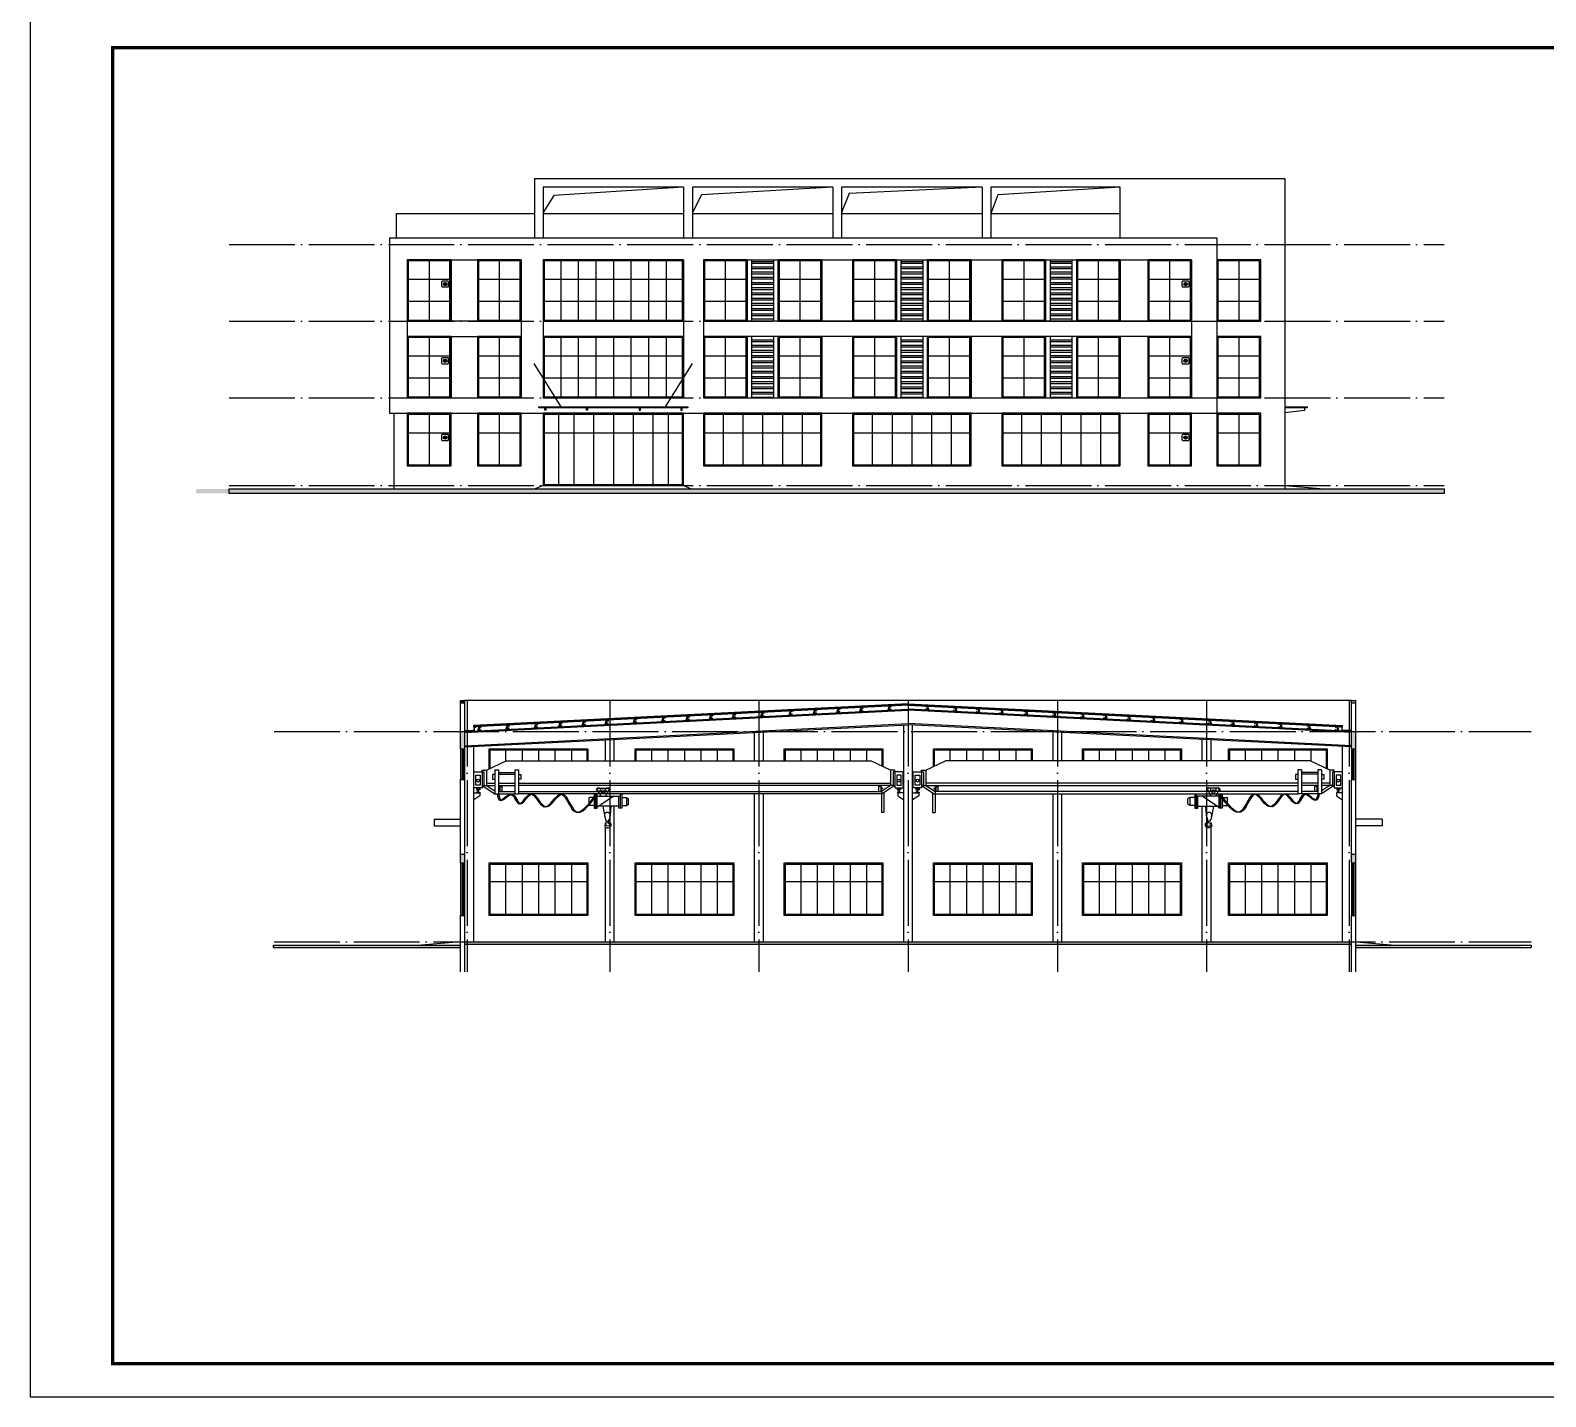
# Model space of a CAD drawing. Extents: x 5412679 to 5683609, y 301830 to 763830.
# Drawn here: x 5412679 to 5481741, y 301830 to 364118 of the extents above; entities that cross this region are included whole.
import ezdxf

# ---------------------------------------------------------------- set-up
doc = ezdxf.new("R2010")
doc.units = 0
doc.header["$LTSCALE"] = 1000
doc.header["$MEASUREMENT"] = 0
doc.linetypes.add('DOTE', pattern=[2.42, 2, -0.2, 0.02, -0.2])
for name, color, linetype in [('$dl$', 255, 'Continuous'), ('0K', 153, 'Continuous'), ('DOTE', 252, 'DOTE'), ('GROUND', 2, 'Continuous'), ('PUB_TITLE', 4, 'Continuous'), ('STEEL', 7, 'Continuous'), ('WALL', 30, 'Continuous'), ('玻璃', 155, 'Continuous')]:
    doc.layers.add(name, color=color, linetype=linetype)
pattern_1 = [(0, (-248258, -377703), (6e-14, 238.125), []), (0, (-248178.62, -377782.38), (6e-14, 238.125), [])]

# ---------------------------------------------------------------- blocks, each defined once
blk = doc.blocks.new('A$C1A614992')
for p, q in [((74, 206), (1, -29)), ((61, 171), (70, -25)), ((74, 206), (84, -24)), ((81, 206), (182, 211)), ((81, 206), (92, -23)), ((96, 193), (168, 196)), ((96, 193), (105, -9)), ((168, 196), (170, 152)), ((170, 152), (184, 153)), ((176, 38), (189, 39)), ((178, -6), (176, 38)), ((182, 211), (184, 153)), ((192, -19), (189, 39)), ((92, -23), (192, -19)), ((105, -9), (178, -6))]:
    blk.add_line(p, q)

msp = doc.modelspace()

# ---------------------------------------------------------------- hatches: boundary and pattern name
at = {"layer": '$dl$', "linetype": 'ByBlock'}
h = msp.add_hatch(color=1, dxfattribs=at)
edge = h.paths.add_edge_path()
edge.add_arc((5431580, 352551), 75, 0, 360)
h = msp.add_hatch(color=1, dxfattribs=at)
edge = h.paths.add_edge_path()
edge.add_arc((5465330, 352551), 75, 0, 360)
h = msp.add_hatch(color=1, dxfattribs=at)
edge = h.paths.add_edge_path()
edge.add_arc((5431580, 349051), 75, 0, 360)
h = msp.add_hatch(color=1, dxfattribs=at)
edge = h.paths.add_edge_path()
edge.add_arc((5465330, 349051), 75, 0, 360)
h = msp.add_hatch(color=1, dxfattribs=at)
edge = h.paths.add_edge_path()
edge.add_arc((5431580, 345551), 75, 0, 360)
h = msp.add_hatch(color=1, dxfattribs=at)
edge = h.paths.add_edge_path()
edge.add_arc((5465330, 345551), 75, 0, 360)
at = {"layer": '$dl$', "ltscale": 5}
for points in [[(5432918, 332205, -0.414213), (5432905, 332193), (5432501, 332193, -0.414214), (5432488, 332205), (5432488, 332450, 0.339102), (5432481, 332458), (5432452, 332458), (5432452, 332467), (5432480, 332467, -0.285661), (5432501, 332455), (5432501, 332218, 0.414214), (5432514, 332205), (5432892, 332205, 0.414214), (5432905, 332218), (5432905, 332344, -0.414214), (5432918, 332357), (5433001, 332357), (5433001, 332344), (5432930, 332344, 0.414214), (5432918, 332331)], [(5472459, 332205, 0.414213), (5472472, 332193), (5472876, 332193, 0.414214), (5472888, 332205), (5472888, 332450, -0.339102), (5472896, 332458), (5472925, 332458), (5472925, 332467), (5472897, 332467, 0.285661), (5472876, 332455), (5472876, 332218, -0.414214), (5472863, 332205), (5472485, 332205, -0.414214), (5472472, 332218), (5472472, 332344, 0.414214), (5472459, 332357), (5472376, 332357), (5472376, 332344), (5472447, 332344, -0.414214), (5472459, 332331)]]:
    msp.add_hatch(color=256, dxfattribs=at).paths.add_polyline_path(points)
at = {"linetype": 'ByBlock'}
h = msp.add_hatch(dxfattribs=at)
h.set_pattern_fill('ANSI32', color=256, scale=50, angle=315, style=0)
h.set_pattern_definition(pattern_1)
h.paths.add_polyline_path([(5446552, 350160), (5445552, 350160), (5445552, 347360), (5446552, 347360)])
h.paths.add_polyline_path([(5446552, 353660), (5445552, 353660), (5445552, 350860), (5446552, 350860)])
h = msp.add_hatch(dxfattribs=at)
h.set_pattern_fill('ANSI32', color=256, scale=50, angle=315, style=0)
h.set_pattern_definition(pattern_1)
h.paths.add_polyline_path([(5453352, 350160), (5452352, 350160), (5452352, 347360), (5453352, 347360)])
h.paths.add_polyline_path([(5453352, 353660), (5452352, 353660), (5452352, 350860), (5453352, 350860)])
h = msp.add_hatch(dxfattribs=at)
h.set_pattern_fill('ANSI32', color=256, scale=50, angle=315, style=0)
h.set_pattern_definition(pattern_1)
h.paths.add_polyline_path([(5460152, 350160), (5459152, 350160), (5459152, 347360), (5460152, 347360)])
h.paths.add_polyline_path([(5460152, 353660), (5459152, 353660), (5459152, 350860), (5460152, 350860)])
for points in [[(5477074, 343010), (5477074, 343210), (5420243, 343210), (5420243, 343010)], [(5432488, 333560), (5432288, 333560), (5432288, 333461), (5432488, 333461)], [(5472888, 322560), (5432488, 322560), (5432488, 322461), (5472888, 322461)], [(5432288, 322410), (5423766, 322410), (5423766, 322311), (5432288, 322311)], [(5480618, 322410), (5473088, 322410), (5473088, 322311), (5480618, 322311)]]:
    msp.add_hatch(color=256, dxfattribs=at).paths.add_polyline_path(points)
h = msp.add_hatch(color=256, dxfattribs=at)
h.paths.add_polyline_path([(5473088, 333560), (5472888, 333560), (5472888, 333461), (5473088, 333461)])
h.paths.add_polyline_path([(5473088, 332160), (5472888, 332160), (5472888, 331360), (5473088, 331360)])
h.paths.add_polyline_path([(5473088, 326561), (5472888, 326561), (5472888, 326160), (5473088, 326160)])
h = msp.add_hatch(color=256, dxfattribs=at)
h.paths.add_polyline_path([(5432488, 332160), (5432288, 332160), (5432288, 331360), (5432488, 331360)])
h.paths.add_polyline_path([(5432488, 326561), (5432288, 326561), (5432288, 326160), (5432488, 326160)])

# ---------------------------------------------------------------- linework, layer by layer
at = {"layer": '$dl$', "ltscale": 5}
for p, q in [((5432488, 332160), (5452688, 333170)), ((5432488, 332110), (5452688, 333120)), ((5472888, 332160), (5452688, 333170)), ((5472888, 332110), (5452688, 333120)), ((5432488, 331501), (5452688, 332511)), ((5432488, 331451), (5452688, 332461)), ((5472888, 331501), (5452688, 332511)), ((5472888, 331451), (5452688, 332461))]:
    msp.add_line(p, q, dxfattribs=at)
at = {"layer": '$dl$'}
for p, q in [((5432896, 332370), (5432893, 332430)), ((5472481, 332370), (5472484, 332430))]:
    msp.add_line(p, q, dxfattribs=at)
at = {"layer": '$dl$', "color": 1, "linetype": 'ByBlock'}
for points in [[(5431730, 352651), (5431730, 352451, -0.414214), (5431680, 352401), (5431480, 352401, -0.414214), (5431430, 352451), (5431430, 352651, -0.414214), (5431480, 352701), (5431680, 352701, -0.414214)], [(5465480, 352651), (5465480, 352451, -0.414214), (5465430, 352401), (5465230, 352401, -0.414214), (5465180, 352451), (5465180, 352651, -0.414214), (5465230, 352701), (5465430, 352701, -0.414214)], [(5431730, 349151), (5431730, 348951, -0.414214), (5431680, 348901), (5431480, 348901, -0.414214), (5431430, 348951), (5431430, 349151, -0.414214), (5431480, 349201), (5431680, 349201, -0.414214)], [(5465480, 349151), (5465480, 348951, -0.414214), (5465430, 348901), (5465230, 348901, -0.414214), (5465180, 348951), (5465180, 349151, -0.414214), (5465230, 349201), (5465430, 349201, -0.414214)], [(5431730, 345651), (5431730, 345451, -0.414214), (5431680, 345401), (5431480, 345401, -0.414214), (5431430, 345451), (5431430, 345651, -0.414214), (5431480, 345701), (5431680, 345701, -0.414214)], [(5465480, 345651), (5465480, 345451, -0.414214), (5465430, 345401), (5465230, 345401, -0.414214), (5465180, 345451), (5465180, 345651, -0.414214), (5465230, 345701), (5465430, 345701, -0.414214)]]:
    msp.add_lwpolyline(points, format="xyb", close=True, dxfattribs=at)
at = {"layer": '$dl$', "linetype": 'ByBlock'}
for points in [[(5432888, 329360), (5433168, 329360), (5433168, 329216), (5432888, 329039)], [(5452488, 329360), (5452209, 329360), (5452209, 329216), (5452488, 329039)], [(5452888, 329360), (5453168, 329360), (5453168, 329216), (5452888, 329039)], [(5472488, 329360), (5472209, 329360), (5472209, 329216), (5472488, 329039)]]:
    msp.add_lwpolyline(points, dxfattribs=at)
at = {"layer": '$dl$', "color": 1, "linetype": 'ByBlock'}
for centre in [(5431580, 352551), (5465330, 352551), (5431580, 349051), (5465330, 349051), (5431580, 345551), (5465330, 345551)]:
    msp.add_circle(centre, 75, dxfattribs=at)
at = {"linetype": 'ByBlock'}
for p, q in [((5435652, 357360), (5469852, 357360)), ((5435652, 357360), (5435652, 354660)), ((5469852, 357360), (5469852, 343210)), ((5436052, 356960), (5436052, 354660)), ((5442452, 356960), (5436052, 356960)), ((5442452, 356960), (5442452, 354660)), ((5442852, 356960), (5442852, 354660)), ((5449252, 356960), (5442852, 356960)), ((5449252, 356960), (5449252, 354660)), ((5449652, 356960), (5449652, 354660)), ((5456052, 356960), (5449652, 356960)), ((5456052, 356960), (5456052, 354660)), ((5456452, 356960), (5456452, 354660)), ((5462352, 356960), (5456452, 356960)), ((5462352, 354660), (5462352, 356960)), ((5429352, 355760), (5435652, 355760)), ((5429352, 355760), (5429352, 354660)), ((5436052, 355760), (5442452, 355760)), ((5442852, 355760), (5449252, 355760)), ((5449652, 355760), (5456052, 355760)), ((5456452, 355760), (5462352, 355760)), ((5429052, 354660), (5429052, 346660)), ((5429052, 354660), (5466752, 354660)), ((5466752, 354660), (5466752, 346660)), ((5429852, 353660), (5429852, 347360)), ((5429852, 353660), (5435052, 353660)), ((5431852, 353660), (5431852, 350860)), ((5433052, 353660), (5433052, 350860)), ((5435052, 353660), (5435052, 347360)), ((5436052, 353660), (5436052, 347360)), ((5436052, 353660), (5442452, 353660)), ((5442452, 353660), (5442452, 347360)), ((5443352, 353660), (5443352, 347360)), ((5443352, 353660), (5465602, 353660)), ((5445352, 353660), (5445352, 350860)), ((5445552, 353660), (5445552, 350860)), ((5446552, 353660), (5446552, 350860)), ((5446752, 353660), (5446752, 350860)), ((5448752, 353660), (5448752, 350860)), ((5450152, 353660), (5450152, 350860)), ((5452152, 353660), (5452152, 350860)), ((5452352, 353660), (5452352, 350860)), ((5453352, 353660), (5453352, 350860)), ((5453552, 353660), (5453552, 350860)), ((5455552, 353660), (5455552, 350860)), ((5456952, 353660), (5456952, 350860)), ((5458952, 353660), (5458952, 350860)), ((5459152, 353660), (5459152, 350860)), ((5460152, 353660), (5460152, 350860)), ((5460352, 353660), (5460352, 350860)), ((5462352, 353660), (5462352, 350860)), ((5463602, 353660), (5463602, 350860)), ((5465602, 353660), (5465602, 347360)), ((5435052, 350860), (5429852, 350860)), ((5465602, 350860), (5443352, 350860)), ((5429852, 350160), (5435052, 350160)), ((5431852, 350160), (5431852, 347360)), ((5433052, 350160), (5433052, 347360)), ((5465602, 350160), (5443352, 350160)), ((5445352, 350160), (5445352, 347360)), ((5445552, 350160), (5445552, 347360)), ((5446552, 350160), (5446552, 347360)), ((5446752, 350160), (5446752, 347360)), ((5448752, 350160), (5448752, 347360)), ((5450152, 350160), (5450152, 347360)), ((5452152, 350160), (5452152, 347360)), ((5452352, 350160), (5452352, 347360)), ((5453352, 350160), (5453352, 347360)), ((5453552, 350160), (5453552, 347360)), ((5455552, 350160), (5455552, 347360)), ((5456952, 350160), (5456952, 347360)), ((5458952, 350160), (5458952, 347360)), ((5459152, 350160), (5459152, 347360)), ((5460152, 350160), (5460152, 347360)), ((5460352, 350160), (5460352, 347360)), ((5462352, 350160), (5462352, 347360)), ((5463602, 350160), (5463602, 347360)), ((5436878, 346960), (5435645, 348935)), ((5441627, 346960), (5442860, 348935)), ((5429852, 347360), (5435052, 347360)), ((5442652, 346935), (5435852, 346935)), ((5436052, 347360), (5442452, 347360)), ((5436122, 346856), (5436181, 346856)), ((5438020, 346856), (5438079, 346856)), ((5440485, 346856), (5440426, 346856)), ((5442382, 346856), (5442323, 346856)), ((5443352, 347360), (5465602, 347360)), ((5470864, 346935), (5469852, 346935)), ((5470756, 346786), (5469852, 346674)), ((5470756, 346910), (5470756, 346786)), ((5429052, 346660), (5466752, 346660)), ((5429252, 346660), (5429252, 343210)), ((5436052, 343360), (5435692, 343210)), ((5436052, 343360), (5442452, 343360)), ((5442452, 343360), (5442795, 343210)), ((5469852, 343360), (5471652, 343210)), ((5472888, 333560), (5432488, 333560)), ((5452488, 322560), (5452488, 332451)), ((5452888, 322560), (5452888, 332451)), ((5438888, 330810), (5438888, 331771)), ((5439288, 330810), (5439288, 331791)), ((5445688, 330810), (5445688, 332111)), ((5446088, 330810), (5446088, 332131)), ((5459288, 330810), (5459288, 332131)), ((5459688, 330810), (5459688, 332111)), ((5466088, 330810), (5466088, 331791)), ((5466488, 330810), (5466488, 331771)), ((5432288, 331360), (5432288, 329960)), ((5432358, 331360), (5432358, 329960)), ((5432419, 329960), (5432419, 331360)), ((5432488, 329960), (5432488, 331360)), ((5432888, 322560), (5432888, 331471)), ((5472488, 322560), (5472488, 331471)), ((5472888, 331360), (5472888, 329960)), ((5472958, 331360), (5472958, 329960)), ((5473018, 329960), (5473018, 331360)), ((5473088, 329960), (5473088, 331360)), ((5439288, 322560), (5439288, 328746)), ((5445688, 322560), (5445688, 329308)), ((5446088, 322560), (5446088, 329308)), ((5459288, 322560), (5459288, 329308)), ((5459688, 322560), (5459688, 329308)), ((5466088, 322560), (5466088, 328746)), ((5431088, 328160), (5431088, 327860)), ((5431088, 328160), (5432288, 328160)), ((5474288, 328160), (5473088, 328160)), ((5474288, 328160), (5474288, 327860)), ((5431088, 327860), (5432288, 327860)), ((5438888, 322560), (5438888, 327802)), ((5466488, 322560), (5466488, 327802)), ((5474288, 327860), (5473088, 327860)), ((5432288, 326160), (5432288, 323760)), ((5432358, 326160), (5432358, 323760)), ((5432419, 323760), (5432419, 326160)), ((5432488, 323760), (5432488, 326160)), ((5472888, 326160), (5472888, 323760)), ((5472958, 326160), (5472958, 323760)), ((5473018, 323760), (5473018, 326160)), ((5473088, 323760), (5473088, 326160)), ((5432288, 322560), (5430488, 322410)), ((5473088, 322560), (5474888, 322410))]:
    msp.add_line(p, q, dxfattribs=at)
for p, q in [((5432501, 332193), (5432905, 332193)), ((5432514, 332205), (5432892, 332205)), ((5432905, 332218), (5432905, 332344)), ((5432918, 332357), (5433001, 332357)), ((5432918, 332205), (5432918, 332331)), ((5432930, 332344), (5433001, 332344)), ((5433001, 332357), (5433001, 332344)), ((5472376, 332357), (5472376, 332344)), ((5472459, 332357), (5472376, 332357)), ((5472447, 332344), (5472376, 332344)), ((5472459, 332205), (5472459, 332331)), ((5472472, 332218), (5472472, 332344)), ((5472876, 332193), (5472472, 332193)), ((5472863, 332205), (5472485, 332205))]:
    msp.add_line(p, q)
for points in [[(5442452, 356960), (5436542, 356591), (5436052, 355810)], [(5449252, 356960), (5443272, 356613), (5442852, 355810)], [(5456052, 356960), (5450002, 356675), (5449652, 355810)], [(5462352, 356960), (5456767, 356612), (5456452, 355760)], [(5469852, 346960), (5470864, 346960), (5470864, 346910), (5469852, 346910)]]:
    msp.add_lwpolyline(points, dxfattribs=at)
for points in [[(5435852, 346960), (5442652, 346960), (5442652, 346910), (5435852, 346910)], [(5436122, 346910), (5436181, 346910), (5436181, 346802), (5436122, 346802)], [(5438020, 346910), (5438079, 346910), (5438079, 346802), (5438020, 346802)], [(5440485, 346910), (5440426, 346910), (5440426, 346802), (5440485, 346802)], [(5442382, 346910), (5442323, 346910), (5442323, 346802), (5442382, 346802)], [(5421737, 343210), (5477118, 343210), (5477118, 343010), (5421737, 343010)]]:
    msp.add_lwpolyline(points, close=True, dxfattribs=at)
for centre, start, end in [((5432501, 332205), 180, 270), ((5432514, 332218), 180, 270), ((5432892, 332218), 270, 0), ((5432918, 332344), 90, 180), ((5432905, 332205), 270, 0), ((5432930, 332331), 90, 180), ((5472447, 332331), 0, 90), ((5472459, 332344), 0, 90), ((5472472, 332205), 180, 270), ((5472485, 332218), 180, 270), ((5472863, 332218), 270, 0), ((5472876, 332205), 270, 0)]:
    msp.add_arc(centre, 12.6, start, end)
at = {"layer": '0K'}
for p, q in [((5452688, 333420), (5432893, 332430)), ((5452688, 333375), (5432896, 332385)), ((5452688, 333360), (5432896, 332370)), ((5452688, 333420), (5472484, 332430)), ((5452688, 333375), (5472481, 332385)), ((5452688, 333360), (5472481, 332370))]:
    msp.add_line(p, q, dxfattribs=at)
at = {"layer": 'DOTE', "ltscale": 1.5}
for p, q in [((5421737, 354360), (5477118, 354360)), ((5421737, 350860), (5477118, 350860)), ((5421737, 347360), (5477118, 347360)), ((5421737, 343360), (5477118, 343360)), ((5432588, 333560), (5432588, 321198)), ((5439088, 333560), (5439088, 321198)), ((5445888, 333560), (5445888, 321198)), ((5452688, 333560), (5452688, 321198)), ((5459488, 333560), (5459488, 321198)), ((5466288, 333560), (5466288, 321198)), ((5472788, 333560), (5472788, 321198)), ((5423787, 332160), (5481084, 332160)), ((5423787, 322560), (5481084, 322560))]:
    msp.add_line(p, q, dxfattribs=at)
at = {"layer": 'GROUND'}
for p, q in [((5438770, 328746), (5438848, 328337)), ((5439143, 328746), (5439103, 328337)), ((5466234, 328746), (5466274, 328337)), ((5466607, 328746), (5466529, 328337))]:
    msp.add_line(p, q, dxfattribs=at)
for centre, start, end in [((5438575, 329506), 90, 180), ((5438995, 329506), 0, 90), ((5466382, 329506), 90, 180), ((5466802, 329506), 0, 90)]:
    msp.add_arc(centre, 58.3, start, end, dxfattribs=at)
for points in [[(5433953, 329308, -100), (5434074, 329026, -100), (5434576, 329293, -100), (5434935, 328861, -100), (5435459, 329299, -100), (5436097, 328718, -100), (5436843, 329299, -100), (5437443, 328530, -100), (5438464, 329308, -100)], [(5434019, 329308, -100), (5434141, 329026, -100), (5434642, 329293, -100), (5435001, 328861, -100), (5435525, 329299, -100), (5436163, 328718, -100), (5436909, 329299, -100), (5437509, 328530, -100), (5438530, 329308, -100)], [(5471358, 329308, -100), (5471236, 329026, -100), (5470735, 329293, -100), (5470376, 328861, -100), (5469852, 329299, -100), (5469214, 328718, -100), (5468468, 329299, -100), (5467868, 328530, -100), (5466847, 329308, -100)], [(5471424, 329308, -100), (5471303, 329026, -100), (5470801, 329293, -100), (5470442, 328861, -100), (5469918, 329299, -100), (5469280, 328718, -100), (5468534, 329299, -100), (5467934, 328530, -100), (5466913, 329308, -100)]]:
    msp.add_spline(points, degree=3, dxfattribs=at)
at = {"layer": 'PUB_TITLE', "linetype": 'ByBlock'}
msp.add_lwpolyline([(5412679, 301830), (5524129, 301830), (5524129, 364830), (5412679, 364830)], close=True, dxfattribs=at)
at = {"layer": 'PUB_TITLE', "linetype": 'ByBlock', "const_width": 150}
msp.add_lwpolyline([(5416429, 303330), (5522629, 303330), (5522629, 363330), (5416429, 363330)], close=True, dxfattribs=at)
at = {"layer": 'STEEL'}
for p, q in [((5433470, 330396), (5434365, 330810)), ((5434365, 330810), (5450988, 330810)), ((5451882, 330396), (5450988, 330810)), ((5451882, 330396), (5450988, 330810)), ((5453495, 330396), (5454389, 330810)), ((5453495, 330396), (5454389, 330810)), ((5471012, 330810), (5454389, 330810)), ((5471907, 330396), (5471012, 330810)), ((5432888, 330311), (5433272, 330311)), ((5432888, 329590), (5432888, 330311)), ((5432978, 330163), (5433188, 330163)), ((5432978, 329702), (5432978, 330163)), ((5433188, 330163), (5433188, 329702)), ((5433272, 330396), (5433470, 330396)), ((5433272, 330311), (5433272, 330396)), ((5433272, 330311), (5433355, 330311)), ((5433272, 330311), (5433272, 329590)), ((5433355, 330311), (5433355, 329693)), ((5433470, 330396), (5433470, 329693)), ((5433848, 330200), (5433747, 330200)), ((5433747, 330200), (5433747, 329982)), ((5433848, 330407), (5433848, 329308)), ((5433848, 330407), (5434019, 330407)), ((5434019, 330407), (5434019, 329308)), ((5434019, 330287), (5434759, 330287)), ((5434019, 330211), (5434759, 330211)), ((5434759, 330407), (5434929, 330407)), ((5434759, 330407), (5434759, 329308)), ((5434929, 330407), (5434929, 329308)), ((5434929, 330200), (5435031, 330200)), ((5435031, 330200), (5435031, 329982)), ((5451882, 330396), (5451882, 329693)), ((5452081, 330396), (5451882, 330396)), ((5451882, 330396), (5451882, 329693)), ((5452081, 330396), (5451882, 330396)), ((5451998, 330311), (5451998, 329693)), ((5452081, 330311), (5451998, 330311)), ((5452081, 330311), (5451998, 330311)), ((5451998, 330311), (5451998, 329693)), ((5452081, 330311), (5452081, 330396)), ((5452081, 330311), (5452081, 330396)), ((5452464, 330311), (5452081, 330311)), ((5452081, 330311), (5452081, 329590)), ((5452464, 330311), (5452081, 330311)), ((5452081, 330311), (5452081, 329590)), ((5452375, 330163), (5452165, 330163)), ((5452165, 330163), (5452165, 329702)), ((5452375, 330163), (5452165, 330163)), ((5452165, 330163), (5452165, 329702)), ((5452375, 329702), (5452375, 330163)), ((5452375, 329702), (5452375, 330163)), ((5452464, 329590), (5452464, 330311)), ((5452464, 329590), (5452464, 330311)), ((5452913, 330311), (5453296, 330311)), ((5452913, 329590), (5452913, 330311)), ((5452913, 330311), (5453296, 330311)), ((5452913, 329590), (5452913, 330311)), ((5453002, 330163), (5453212, 330163)), ((5453002, 329702), (5453002, 330163)), ((5453002, 330163), (5453212, 330163)), ((5453002, 329702), (5453002, 330163)), ((5453212, 330163), (5453212, 329702)), ((5453212, 330163), (5453212, 329702)), ((5453296, 330311), (5453296, 330396)), ((5453296, 330396), (5453495, 330396)), ((5453296, 330311), (5453296, 330396)), ((5453296, 330396), (5453495, 330396)), ((5453296, 330311), (5453296, 329590)), ((5453296, 330311), (5453379, 330311)), ((5453296, 330311), (5453379, 330311)), ((5453296, 330311), (5453296, 329590)), ((5453379, 330311), (5453379, 329693)), ((5453379, 330311), (5453379, 329693)), ((5453495, 330396), (5453495, 329693)), ((5453495, 330396), (5453495, 329693)), ((5470448, 330200), (5470346, 330200)), ((5470346, 330200), (5470346, 329982)), ((5470618, 330407), (5470448, 330407)), ((5470448, 330407), (5470448, 329308)), ((5470618, 330407), (5470618, 329308)), ((5471358, 330287), (5470618, 330287)), ((5471358, 330211), (5470618, 330211)), ((5471358, 330407), (5471358, 329308)), ((5471529, 330407), (5471358, 330407)), ((5471529, 330407), (5471529, 329308)), ((5471529, 330200), (5471630, 330200)), ((5471630, 330200), (5471630, 329982)), ((5472105, 330396), (5471907, 330396)), ((5471907, 330396), (5471907, 329693)), ((5472105, 330311), (5472022, 330311)), ((5472022, 330311), (5472022, 329693)), ((5472105, 330311), (5472105, 330396)), ((5472488, 330311), (5472105, 330311)), ((5472105, 330311), (5472105, 329590)), ((5472399, 330163), (5472189, 330163)), ((5472189, 330163), (5472189, 329702)), ((5472399, 329702), (5472399, 330163)), ((5472488, 329590), (5472488, 330311)), ((5433272, 329590), (5432888, 329590)), ((5433188, 329702), (5432978, 329702)), ((5433011, 329590), (5433011, 329500)), ((5433011, 329500), (5433045, 329500)), ((5433045, 329590), (5433045, 329500)), ((5433128, 329519), (5433045, 329519)), ((5433128, 329590), (5433128, 329500)), ((5433162, 329500), (5433128, 329500)), ((5433162, 329590), (5433162, 329500)), ((5433355, 329693), (5433272, 329693)), ((5433272, 329693), (5433848, 329308)), ((5433355, 329693), (5433470, 329693)), ((5433470, 329802), (5433848, 329802)), ((5433470, 329693), (5433848, 329441)), ((5433470, 329693), (5433848, 329693)), ((5433747, 329982), (5433848, 329982)), ((5434019, 329802), (5434759, 329802)), ((5434019, 329693), (5434759, 329693)), ((5434019, 329568), (5434050, 329568)), ((5434019, 329537), (5434050, 329537)), ((5434050, 329643), (5434050, 329414)), ((5434050, 329643), (5434173, 329643)), ((5434072, 329643), (5434072, 329414)), ((5434173, 329643), (5434173, 329414)), ((5435031, 329982), (5434929, 329982)), ((5434929, 329802), (5451882, 329802)), ((5451882, 329693), (5434929, 329693)), ((5438516, 329506), (5438683, 329199)), ((5438575, 329564), (5438995, 329564)), ((5439053, 329506), (5438886, 329199)), ((5451336, 329643), (5451336, 329414)), ((5451459, 329643), (5451336, 329643)), ((5451459, 329643), (5451336, 329643)), ((5451336, 329643), (5451336, 329414)), ((5451437, 329643), (5451437, 329414)), ((5451437, 329643), (5451437, 329414)), ((5451459, 329643), (5451459, 329414)), ((5451459, 329643), (5451459, 329414)), ((5451517, 329568), (5451459, 329568)), ((5451517, 329568), (5451459, 329568)), ((5451517, 329537), (5451459, 329537)), ((5451517, 329537), (5451459, 329537)), ((5451882, 329693), (5451465, 329414)), ((5451882, 329693), (5451465, 329414)), ((5452081, 329693), (5451504, 329308)), ((5452081, 329693), (5451504, 329308)), ((5451517, 329568), (5451517, 329537)), ((5451517, 329568), (5451517, 329537)), ((5451998, 329693), (5451882, 329693)), ((5451998, 329693), (5451882, 329693)), ((5451998, 329693), (5452081, 329693)), ((5451998, 329693), (5452081, 329693)), ((5452081, 329590), (5452464, 329590)), ((5452081, 329590), (5452464, 329590)), ((5452165, 329702), (5452375, 329702)), ((5452165, 329702), (5452375, 329702)), ((5452191, 329590), (5452191, 329500)), ((5452191, 329590), (5452191, 329500)), ((5452191, 329500), (5452225, 329500)), ((5452191, 329500), (5452225, 329500)), ((5452225, 329590), (5452225, 329500)), ((5452225, 329590), (5452225, 329500)), ((5452225, 329519), (5452308, 329519)), ((5452225, 329519), (5452308, 329519)), ((5452308, 329590), (5452308, 329500)), ((5452308, 329590), (5452308, 329500)), ((5452342, 329500), (5452308, 329500)), ((5452342, 329500), (5452308, 329500)), ((5452342, 329590), (5452342, 329500)), ((5452342, 329590), (5452342, 329500)), ((5453296, 329590), (5452913, 329590)), ((5453296, 329590), (5452913, 329590)), ((5453212, 329702), (5453002, 329702)), ((5453212, 329702), (5453002, 329702)), ((5453035, 329590), (5453035, 329500)), ((5453035, 329590), (5453035, 329500)), ((5453035, 329500), (5453069, 329500)), ((5453035, 329500), (5453069, 329500)), ((5453069, 329590), (5453069, 329500)), ((5453069, 329590), (5453069, 329500)), ((5453152, 329519), (5453069, 329519)), ((5453152, 329519), (5453069, 329519)), ((5453152, 329590), (5453152, 329500)), ((5453152, 329590), (5453152, 329500)), ((5453186, 329500), (5453152, 329500)), ((5453186, 329500), (5453152, 329500)), ((5453186, 329590), (5453186, 329500)), ((5453186, 329590), (5453186, 329500)), ((5453379, 329693), (5453296, 329693)), ((5453296, 329693), (5453873, 329308)), ((5453296, 329693), (5453873, 329308)), ((5453379, 329693), (5453296, 329693)), ((5453379, 329693), (5453495, 329693)), ((5453379, 329693), (5453495, 329693)), ((5470448, 329802), (5453495, 329802)), ((5453495, 329693), (5470448, 329693)), ((5453495, 329693), (5453912, 329414)), ((5453495, 329693), (5453912, 329414)), ((5453860, 329568), (5453860, 329537)), ((5453860, 329568), (5453918, 329568)), ((5453860, 329568), (5453918, 329568)), ((5453860, 329568), (5453860, 329537)), ((5453860, 329537), (5453918, 329537)), ((5453860, 329537), (5453918, 329537)), ((5453918, 329643), (5453918, 329414)), ((5453918, 329643), (5454041, 329643)), ((5453918, 329643), (5454041, 329643)), ((5453918, 329643), (5453918, 329414)), ((5453940, 329643), (5453940, 329414)), ((5453940, 329643), (5453940, 329414)), ((5454041, 329643), (5454041, 329414)), ((5454041, 329643), (5454041, 329414)), ((5466324, 329506), (5466491, 329199)), ((5466802, 329564), (5466382, 329564)), ((5466861, 329506), (5466694, 329199)), ((5470346, 329982), (5470448, 329982)), ((5471358, 329802), (5470618, 329802)), ((5471358, 329693), (5470618, 329693)), ((5471204, 329643), (5471204, 329414)), ((5471327, 329643), (5471204, 329643)), ((5471305, 329643), (5471305, 329414)), ((5471327, 329643), (5471327, 329414)), ((5471358, 329568), (5471327, 329568)), ((5471358, 329537), (5471327, 329537)), ((5471630, 329982), (5471529, 329982)), ((5471907, 329802), (5471529, 329802)), ((5471907, 329693), (5471529, 329441)), ((5471907, 329693), (5471529, 329693)), ((5472105, 329693), (5471529, 329308)), ((5472022, 329693), (5471907, 329693)), ((5472022, 329693), (5472105, 329693)), ((5472105, 329590), (5472488, 329590)), ((5472189, 329702), (5472399, 329702)), ((5472215, 329590), (5472215, 329500)), ((5472215, 329500), (5472249, 329500)), ((5472249, 329590), (5472249, 329500)), ((5472249, 329519), (5472332, 329519)), ((5472332, 329590), (5472332, 329500)), ((5472366, 329500), (5472332, 329500)), ((5472366, 329590), (5472366, 329500)), ((5433007, 329376), (5433166, 329376)), ((5433007, 329376), (5433166, 329376)), ((5433848, 329308), (5434929, 329308)), ((5434019, 329414), (5434759, 329414)), ((5434929, 329414), (5451465, 329414)), ((5451504, 329308), (5434929, 329308)), ((5438143, 328786), (5438143, 329139)), ((5438376, 329139), (5438143, 329139)), ((5438376, 328786), (5438143, 328786)), ((5438376, 329308), (5438376, 328653)), ((5438449, 328653), (5438449, 329308)), ((5438449, 329199), (5438449, 328718)), ((5438513, 328653), (5438513, 329308)), ((5439276, 329199), (5438513, 328700)), ((5438513, 329199), (5439558, 329199)), ((5439494, 328746), (5438566, 328746)), ((5438698, 329414), (5438866, 329414)), ((5439494, 328653), (5439494, 329199)), ((5439558, 329308), (5439558, 328653)), ((5439631, 329308), (5439631, 328653)), ((5439631, 329139), (5439854, 329139)), ((5439631, 328786), (5439854, 328786)), ((5439854, 329139), (5439854, 328786)), ((5439854, 329139), (5439947, 329091)), ((5439854, 328786), (5439947, 328834)), ((5439947, 328834), (5439947, 329091)), ((5451465, 329414), (5451465, 328460)), ((5451465, 329414), (5451465, 328460)), ((5451583, 329361), (5451583, 328460)), ((5451583, 329361), (5451583, 328460)), ((5452346, 329376), (5452187, 329376)), ((5452346, 329376), (5452187, 329376)), ((5452346, 329376), (5452187, 329376)), ((5452346, 329376), (5452187, 329376)), ((5453031, 329376), (5453190, 329376)), ((5453031, 329376), (5453190, 329376)), ((5453031, 329376), (5453190, 329376)), ((5453031, 329376), (5453190, 329376)), ((5453794, 329361), (5453794, 328460)), ((5453794, 329361), (5453794, 328460)), ((5453873, 329308), (5470448, 329308)), ((5470448, 329414), (5453912, 329414)), ((5453912, 329414), (5453912, 328460)), ((5453912, 329414), (5453912, 328460)), ((5465523, 329139), (5465430, 329091)), ((5465430, 328834), (5465430, 329091)), ((5465523, 328786), (5465430, 328834)), ((5465523, 329139), (5465523, 328786)), ((5465746, 329139), (5465523, 329139)), ((5465746, 328786), (5465523, 328786)), ((5465746, 329308), (5465746, 328653)), ((5465819, 329308), (5465819, 328653)), ((5466864, 329199), (5465819, 329199)), ((5465883, 328653), (5465883, 329199)), ((5465883, 328746), (5466811, 328746)), ((5466101, 329199), (5466864, 328700)), ((5466679, 329414), (5466511, 329414)), ((5466864, 328653), (5466864, 329308)), ((5466928, 328653), (5466928, 329308)), ((5466928, 329199), (5466928, 328718)), ((5467001, 329308), (5467001, 328653)), ((5467001, 329139), (5467234, 329139)), ((5467001, 328786), (5467234, 328786)), ((5467234, 328786), (5467234, 329139)), ((5471529, 329308), (5470448, 329308)), ((5471358, 329414), (5470618, 329414)), ((5472370, 329376), (5472211, 329376)), ((5472370, 329376), (5472211, 329376)), ((5438376, 328653), (5438513, 328653)), ((5438848, 328337), (5438898, 328132)), ((5439103, 328337), (5439053, 328132)), ((5439631, 328653), (5439494, 328653)), ((5451583, 328460), (5451465, 328460)), ((5451583, 328460), (5451465, 328460)), ((5453794, 328460), (5453912, 328460)), ((5453794, 328460), (5453912, 328460)), ((5465746, 328653), (5465883, 328653)), ((5466274, 328337), (5466324, 328132)), ((5466529, 328337), (5466479, 328132)), ((5467001, 328653), (5466864, 328653))]:
    msp.add_line(p, q, dxfattribs=at)
for centre, radius in [((5433087, 329913), 65.3), ((5438575, 329506), 88.8), ((5438782, 329414), 83.7), ((5438995, 329506), 88.8), ((5452266, 329913), 65.3), ((5452266, 329913), 65.3), ((5453111, 329913), 65.3), ((5453111, 329913), 65.3), ((5466382, 329506), 88.8), ((5466595, 329414), 83.7), ((5466802, 329506), 88.8), ((5472290, 329913), 65.3)]:
    msp.add_circle(centre, radius, dxfattribs=at)
for centre, radius, start, end in [((5438976, 328337), 127, 332.4883, 207.5117), ((5438976, 328132), 77.3, 180, 0), ((5466401, 328337), 127, 332.4883, 207.5117), ((5466401, 328132), 77.3, 180, 0)]:
    msp.add_arc(centre, radius, start, end, dxfattribs=at)
for points in [[(5433087, 329518, -100), (5433052, 329512, -100), (5433047, 329490, -100), (5433077, 329478, -100), (5433080, 329453, -100), (5433068, 329399, -100), (5433022, 329389, -100), (5433007, 329376, -100)], [(5433087, 329518, -100), (5433121, 329512, -100), (5433126, 329490, -100), (5433096, 329478, -100), (5433093, 329453, -100), (5433105, 329399, -100), (5433152, 329389, -100), (5433166, 329376, -100)], [(5452266, 329518, -100), (5452231, 329512, -100), (5452227, 329490, -100), (5452257, 329478, -100), (5452260, 329453, -100), (5452248, 329399, -100), (5452201, 329389, -100), (5452187, 329376, -100)], [(5452266, 329518, -100), (5452231, 329512, -100), (5452227, 329490, -100), (5452257, 329478, -100), (5452260, 329453, -100), (5452248, 329399, -100), (5452201, 329389, -100), (5452187, 329376, -100)], [(5452266, 329518, -100), (5452301, 329512, -100), (5452306, 329490, -100), (5452276, 329478, -100), (5452273, 329453, -100), (5452284, 329399, -100), (5452331, 329389, -100), (5452346, 329376, -100)], [(5452266, 329518, -100), (5452301, 329512, -100), (5452306, 329490, -100), (5452276, 329478, -100), (5452273, 329453, -100), (5452284, 329399, -100), (5452331, 329389, -100), (5452346, 329376, -100)], [(5453111, 329518, -100), (5453076, 329512, -100), (5453071, 329490, -100), (5453101, 329478, -100), (5453104, 329453, -100), (5453093, 329399, -100), (5453046, 329389, -100), (5453031, 329376, -100)], [(5453111, 329518, -100), (5453076, 329512, -100), (5453071, 329490, -100), (5453101, 329478, -100), (5453104, 329453, -100), (5453093, 329399, -100), (5453046, 329389, -100), (5453031, 329376, -100)], [(5453111, 329518, -100), (5453146, 329512, -100), (5453150, 329490, -100), (5453120, 329478, -100), (5453117, 329453, -100), (5453129, 329399, -100), (5453176, 329389, -100), (5453190, 329376, -100)], [(5453111, 329518, -100), (5453146, 329512, -100), (5453150, 329490, -100), (5453120, 329478, -100), (5453117, 329453, -100), (5453129, 329399, -100), (5453176, 329389, -100), (5453190, 329376, -100)], [(5472290, 329518, -100), (5472256, 329512, -100), (5472251, 329490, -100), (5472281, 329478, -100), (5472284, 329453, -100), (5472272, 329399, -100), (5472225, 329389, -100), (5472211, 329376, -100)], [(5472290, 329518, -100), (5472325, 329512, -100), (5472330, 329490, -100), (5472300, 329478, -100), (5472297, 329453, -100), (5472309, 329399, -100), (5472355, 329389, -100), (5472370, 329376, -100)]]:
    msp.add_spline(points, degree=3, dxfattribs=at)
for points in [[(5438976, 328055), (5438980, 328036), (5438993, 327984), (5439113, 327962), (5439041, 327809), (5438871, 327872), (5438952, 327965), (5438865, 328011), (5438905, 327924), (5438809, 327854), (5438983, 327717), (5439158, 327806), (5439152, 328004), (5439029, 328007), (5439019, 328051), (5439017, 328062)], [(5466401, 328055), (5466397, 328036), (5466384, 327984), (5466264, 327962), (5466336, 327809), (5466506, 327872), (5466425, 327965), (5466512, 328011), (5466472, 327924), (5466568, 327854), (5466394, 327717), (5466219, 327806), (5466225, 328004), (5466348, 328007), (5466358, 328051), (5466360, 328062)]]:
    msp.add_open_spline(points, degree=3, knots=[1.419831, 1.419831, 1.419831, 1.419831, 17.092877, 46.832299, 77.56486, 113.797518, 136.666211, 149.397224, 164.045065, 187.17969, 232.991583, 286.059509, 329.213265, 357.46189, 366.680444, 366.680444, 366.680444, 366.680444], dxfattribs=at)
at = {"layer": 'WALL', "linetype": 'ByBlock'}
for p, q in [((5432288, 331360), (5432288, 333560)), ((5432288, 333560), (5432488, 333560)), ((5432288, 333461), (5432488, 333461)), ((5432488, 331360), (5432488, 333560)), ((5472888, 331360), (5472888, 333560)), ((5472888, 333560), (5473088, 333560)), ((5472888, 333461), (5473088, 333461)), ((5473088, 331360), (5473088, 333560)), ((5432288, 332160), (5432488, 332160)), ((5472888, 332160), (5473088, 332160)), ((5432288, 331360), (5432488, 331360)), ((5472888, 331360), (5473088, 331360)), ((5432288, 326160), (5432288, 329960)), ((5432288, 329960), (5432488, 329960)), ((5432488, 326160), (5432488, 329960)), ((5472888, 326160), (5472888, 329960)), ((5472888, 329960), (5473088, 329960)), ((5473088, 326160), (5473088, 329960)), ((5432288, 326561), (5432488, 326561)), ((5432288, 326160), (5432488, 326160)), ((5472888, 326561), (5473088, 326561)), ((5472888, 326160), (5473088, 326160)), ((5432288, 321198), (5432288, 323760)), ((5432288, 323760), (5432488, 323760)), ((5432488, 321198), (5432488, 323760)), ((5472888, 321198), (5472888, 323760)), ((5472888, 323760), (5473088, 323760)), ((5473088, 321198), (5473088, 323760)), ((5432488, 322560), (5472888, 322560)), ((5423766, 322410), (5432288, 322410)), ((5423766, 322311), (5423766, 322410)), ((5423766, 322311), (5432288, 322311)), ((5432488, 322461), (5472888, 322461)), ((5473088, 322410), (5481084, 322410)), ((5473088, 322311), (5481084, 322311)), ((5481084, 322410), (5481084, 322311))]:
    msp.add_line(p, q, dxfattribs=at)
at = {"layer": '玻璃', "linetype": 'ByBlock'}
for p, q in [((5430852, 353610), (5430852, 350910)), ((5434052, 353610), (5434052, 350910)), ((5436852, 353610), (5436852, 350910)), ((5437652, 353610), (5437652, 350910)), ((5438452, 353610), (5438452, 350910)), ((5439252, 353610), (5439252, 350910)), ((5440052, 353610), (5440052, 350910)), ((5440852, 353610), (5440852, 350910)), ((5441652, 353610), (5441652, 350910)), ((5444352, 353610), (5444352, 350910)), ((5447752, 353610), (5447752, 350910)), ((5451152, 353610), (5451152, 350910)), ((5454552, 353610), (5454552, 350910)), ((5457952, 353610), (5457952, 350910)), ((5461352, 353610), (5461352, 350910)), ((5464602, 353610), (5464602, 350910)), ((5467752, 353610), (5467752, 350910)), ((5431802, 352760), (5429902, 352760)), ((5435002, 352760), (5433102, 352760)), ((5442402, 352760), (5436102, 352760)), ((5445302, 352760), (5443402, 352760)), ((5448702, 352760), (5446802, 352760)), ((5452102, 352760), (5450202, 352760)), ((5455502, 352760), (5453602, 352760)), ((5458902, 352760), (5457002, 352760)), ((5462302, 352760), (5460402, 352760)), ((5465552, 352760), (5463652, 352760)), ((5468702, 352760), (5466802, 352760)), ((5431802, 351760), (5429902, 351760)), ((5435002, 351760), (5433102, 351760)), ((5442402, 351760), (5436102, 351760)), ((5445302, 351760), (5443402, 351760)), ((5448702, 351760), (5446802, 351760)), ((5452102, 351760), (5450202, 351760)), ((5455502, 351760), (5453602, 351760)), ((5458902, 351760), (5457002, 351760)), ((5462302, 351760), (5460402, 351760)), ((5465552, 351760), (5463652, 351760)), ((5468702, 351760), (5466802, 351760)), ((5430852, 350110), (5430852, 347410)), ((5434052, 350110), (5434052, 347410)), ((5436852, 350110), (5436852, 347410)), ((5437652, 350110), (5437652, 347410)), ((5438452, 350110), (5438452, 347410)), ((5439252, 350110), (5439252, 347410)), ((5440052, 350110), (5440052, 347410)), ((5440852, 350110), (5440852, 347410)), ((5441652, 350110), (5441652, 347410)), ((5444352, 350110), (5444352, 347410)), ((5447752, 350110), (5447752, 347410)), ((5451152, 350110), (5451152, 347410)), ((5454552, 350110), (5454552, 347410)), ((5457952, 350110), (5457952, 347410)), ((5461352, 350110), (5461352, 347410)), ((5464602, 350110), (5464602, 347410)), ((5467752, 350110), (5467752, 347410)), ((5431802, 349260), (5429902, 349260)), ((5435002, 349260), (5433102, 349260)), ((5442402, 349260), (5436102, 349260)), ((5445302, 349260), (5443402, 349260)), ((5448702, 349260), (5446802, 349260)), ((5452102, 349260), (5450202, 349260)), ((5455502, 349260), (5453602, 349260)), ((5458902, 349260), (5457002, 349260)), ((5462302, 349260), (5460402, 349260)), ((5465552, 349260), (5463652, 349260)), ((5468702, 349260), (5466802, 349260)), ((5431802, 348260), (5429902, 348260)), ((5435002, 348260), (5433102, 348260)), ((5442402, 348260), (5436102, 348260)), ((5445302, 348260), (5443402, 348260)), ((5448702, 348260), (5446802, 348260)), ((5452102, 348260), (5450202, 348260)), ((5455502, 348260), (5453602, 348260)), ((5458902, 348260), (5457002, 348260)), ((5462302, 348260), (5460402, 348260)), ((5465552, 348260), (5463652, 348260)), ((5468702, 348260), (5466802, 348260)), ((5430852, 346610), (5430852, 344310)), ((5434052, 346610), (5434052, 344310)), ((5436752, 346610), (5436752, 343410)), ((5437452, 346610), (5437452, 343410)), ((5438352, 346610), (5438352, 343410)), ((5439252, 346610), (5439252, 343410)), ((5440152, 346610), (5440152, 343410)), ((5441052, 346610), (5441052, 343410)), ((5441752, 346610), (5441752, 343410)), ((5444252, 346610), (5444252, 344310)), ((5445152, 346610), (5445152, 344310)), ((5446052, 346610), (5446052, 344310)), ((5446952, 346610), (5446952, 344310)), ((5447852, 346610), (5447852, 344310)), ((5451052, 346610), (5451052, 344310)), ((5451952, 346610), (5451952, 344310)), ((5452852, 346610), (5452852, 344310)), ((5453752, 346610), (5453752, 344310)), ((5454652, 346610), (5454652, 344310)), ((5457852, 346610), (5457852, 344310)), ((5458752, 346610), (5458752, 344310)), ((5459652, 346610), (5459652, 344310)), ((5460552, 346610), (5460552, 344310)), ((5461452, 346610), (5461452, 344310)), ((5464602, 346610), (5464602, 344310)), ((5467752, 346610), (5467752, 344310)), ((5431802, 345760), (5429902, 345760)), ((5435002, 345760), (5433102, 345760)), ((5442402, 345760), (5436102, 345760)), ((5448702, 345760), (5443402, 345760)), ((5455502, 345760), (5450202, 345760)), ((5462302, 345760), (5457002, 345760)), ((5465552, 345760), (5463652, 345760)), ((5468702, 345760), (5466802, 345760)), ((5434339, 331311), (5434339, 330798)), ((5435089, 331311), (5435089, 330810)), ((5435839, 331311), (5435839, 330810)), ((5436589, 331311), (5436589, 330810)), ((5437339, 331311), (5437339, 330810)), ((5440989, 331311), (5440989, 330810)), ((5441739, 331311), (5441739, 330810)), ((5442489, 331311), (5442489, 330810)), ((5443239, 331311), (5443239, 330810)), ((5443989, 331311), (5443989, 330810)), ((5447789, 331311), (5447789, 330810)), ((5448539, 331311), (5448539, 330810)), ((5449289, 331311), (5449289, 330810)), ((5450039, 331311), (5450039, 330810)), ((5450789, 331311), (5450789, 330810)), ((5454589, 331311), (5454589, 330810)), ((5455339, 331311), (5455339, 330810)), ((5456089, 331311), (5456089, 330810)), ((5456839, 331311), (5456839, 330810)), ((5457589, 331311), (5457589, 330810)), ((5461389, 331311), (5461389, 330810)), ((5462139, 331311), (5462139, 330810)), ((5462889, 331311), (5462889, 330810)), ((5463639, 331311), (5463639, 330810)), ((5464389, 331311), (5464389, 330810)), ((5468039, 331311), (5468039, 330810)), ((5468789, 331311), (5468789, 330810)), ((5469539, 331311), (5469539, 330810)), ((5470289, 331311), (5470289, 330810)), ((5471039, 331311), (5471039, 330798)), ((5434339, 326111), (5434339, 323811)), ((5435089, 326111), (5435089, 323811)), ((5435839, 326111), (5435839, 323811)), ((5436589, 326111), (5436589, 323811)), ((5437339, 326111), (5437339, 323811)), ((5440989, 326111), (5440989, 323811)), ((5441739, 326111), (5441739, 323811)), ((5442489, 326111), (5442489, 323811)), ((5443239, 326111), (5443239, 323811)), ((5443989, 326111), (5443989, 323811)), ((5447789, 326111), (5447789, 323811)), ((5448539, 326111), (5448539, 323811)), ((5449289, 326111), (5449289, 323811)), ((5450039, 326111), (5450039, 323811)), ((5450789, 326111), (5450789, 323811)), ((5454589, 326111), (5454589, 323811)), ((5455339, 326111), (5455339, 323811)), ((5456089, 326111), (5456089, 323811)), ((5456839, 326111), (5456839, 323811)), ((5457589, 326111), (5457589, 323811)), ((5461389, 326111), (5461389, 323811)), ((5462139, 326111), (5462139, 323811)), ((5462889, 326111), (5462889, 323811)), ((5463639, 326111), (5463639, 323811)), ((5464389, 326111), (5464389, 323811)), ((5468039, 326111), (5468039, 323811)), ((5468789, 326111), (5468789, 323811)), ((5469539, 326111), (5469539, 323811)), ((5470289, 326111), (5470289, 323811)), ((5471039, 326111), (5471039, 323811)), ((5433639, 325311), (5438039, 325311)), ((5440289, 325311), (5444689, 325311)), ((5447089, 325311), (5451489, 325311)), ((5453889, 325311), (5458289, 325311)), ((5460689, 325311), (5465089, 325311)), ((5467339, 325311), (5471739, 325311))]:
    msp.add_line(p, q, dxfattribs=at)
for points in [[(5431852, 353660), (5429852, 353660), (5429852, 350860), (5431852, 350860)], [(5431802, 353610), (5429902, 353610), (5429902, 350910), (5431802, 350910)], [(5435052, 353660), (5433052, 353660), (5433052, 350860), (5435052, 350860)], [(5435002, 353610), (5433102, 353610), (5433102, 350910), (5435002, 350910)], [(5442452, 353660), (5436052, 353660), (5436052, 350860), (5442452, 350860)], [(5442402, 353610), (5436102, 353610), (5436102, 350910), (5442402, 350910)], [(5445352, 353660), (5443352, 353660), (5443352, 350860), (5445352, 350860)], [(5445302, 353610), (5443402, 353610), (5443402, 350910), (5445302, 350910)], [(5448752, 353660), (5446752, 353660), (5446752, 350860), (5448752, 350860)], [(5448702, 353610), (5446802, 353610), (5446802, 350910), (5448702, 350910)], [(5452152, 353660), (5450152, 353660), (5450152, 350860), (5452152, 350860)], [(5452102, 353610), (5450202, 353610), (5450202, 350910), (5452102, 350910)], [(5455552, 353660), (5453552, 353660), (5453552, 350860), (5455552, 350860)], [(5455502, 353610), (5453602, 353610), (5453602, 350910), (5455502, 350910)], [(5458952, 353660), (5456952, 353660), (5456952, 350860), (5458952, 350860)], [(5458902, 353610), (5457002, 353610), (5457002, 350910), (5458902, 350910)], [(5462352, 353660), (5460352, 353660), (5460352, 350860), (5462352, 350860)], [(5462302, 353610), (5460402, 353610), (5460402, 350910), (5462302, 350910)], [(5465602, 353660), (5463602, 353660), (5463602, 350860), (5465602, 350860)], [(5465552, 353610), (5463652, 353610), (5463652, 350910), (5465552, 350910)], [(5468752, 353660), (5466752, 353660), (5466752, 350860), (5468752, 350860)], [(5468702, 353610), (5466802, 353610), (5466802, 350910), (5468702, 350910)], [(5431852, 350160), (5429852, 350160), (5429852, 347360), (5431852, 347360)], [(5435052, 350160), (5433052, 350160), (5433052, 347360), (5435052, 347360)], [(5442452, 350160), (5436052, 350160), (5436052, 347360), (5442452, 347360)], [(5445352, 350160), (5443352, 350160), (5443352, 347360), (5445352, 347360)], [(5448752, 350160), (5446752, 350160), (5446752, 347360), (5448752, 347360)], [(5452152, 350160), (5450152, 350160), (5450152, 347360), (5452152, 347360)], [(5455552, 350160), (5453552, 350160), (5453552, 347360), (5455552, 347360)], [(5458952, 350160), (5456952, 350160), (5456952, 347360), (5458952, 347360)], [(5462352, 350160), (5460352, 350160), (5460352, 347360), (5462352, 347360)], [(5465602, 350160), (5463602, 350160), (5463602, 347360), (5465602, 347360)], [(5468752, 350160), (5466752, 350160), (5466752, 347360), (5468752, 347360)], [(5431802, 350110), (5429902, 350110), (5429902, 347410), (5431802, 347410)], [(5435002, 350110), (5433102, 350110), (5433102, 347410), (5435002, 347410)], [(5442402, 350110), (5436102, 350110), (5436102, 347410), (5442402, 347410)], [(5445302, 350110), (5443402, 350110), (5443402, 347410), (5445302, 347410)], [(5448702, 350110), (5446802, 350110), (5446802, 347410), (5448702, 347410)], [(5452102, 350110), (5450202, 350110), (5450202, 347410), (5452102, 347410)], [(5455502, 350110), (5453602, 350110), (5453602, 347410), (5455502, 347410)], [(5458902, 350110), (5457002, 350110), (5457002, 347410), (5458902, 347410)], [(5462302, 350110), (5460402, 350110), (5460402, 347410), (5462302, 347410)], [(5465552, 350110), (5463652, 350110), (5463652, 347410), (5465552, 347410)], [(5468702, 350110), (5466802, 350110), (5466802, 347410), (5468702, 347410)], [(5431852, 346660), (5429852, 346660), (5429852, 344260), (5431852, 344260)], [(5431802, 346610), (5429902, 346610), (5429902, 344310), (5431802, 344310)], [(5435052, 346660), (5433052, 346660), (5433052, 344260), (5435052, 344260)], [(5435002, 346610), (5433102, 346610), (5433102, 344310), (5435002, 344310)], [(5442452, 346660), (5436052, 346660), (5436052, 343360), (5442452, 343360)], [(5442402, 346610), (5436102, 346610), (5436102, 343410), (5442402, 343410)], [(5448752, 346660), (5443352, 346660), (5443352, 344260), (5448752, 344260)], [(5448702, 346610), (5443402, 346610), (5443402, 344310), (5448702, 344310)], [(5455552, 346660), (5450152, 346660), (5450152, 344260), (5455552, 344260)], [(5455502, 346610), (5450202, 346610), (5450202, 344310), (5455502, 344310)], [(5462352, 346660), (5456952, 346660), (5456952, 344260), (5462352, 344260)], [(5462302, 346610), (5457002, 346610), (5457002, 344310), (5462302, 344310)], [(5465602, 346660), (5463602, 346660), (5463602, 344260), (5465602, 344260)], [(5465552, 346610), (5463652, 346610), (5463652, 344310), (5465552, 344310)], [(5468752, 346660), (5466752, 346660), (5466752, 344260), (5468752, 344260)], [(5468702, 346610), (5466802, 346610), (5466802, 344310), (5468702, 344310)], [(5433589, 326160), (5438089, 326160), (5438089, 323760), (5433589, 323760)], [(5433639, 326111), (5438039, 326111), (5438039, 323811), (5433639, 323811)], [(5440239, 326160), (5444739, 326160), (5444739, 323760), (5440239, 323760)], [(5440289, 326111), (5444689, 326111), (5444689, 323811), (5440289, 323811)], [(5447039, 326160), (5451539, 326160), (5451539, 323760), (5447039, 323760)], [(5447089, 326111), (5451489, 326111), (5451489, 323811), (5447089, 323811)], [(5453839, 326160), (5458339, 326160), (5458339, 323760), (5453839, 323760)], [(5453889, 326111), (5458289, 326111), (5458289, 323811), (5453889, 323811)], [(5460639, 326160), (5465139, 326160), (5465139, 323760), (5460639, 323760)], [(5460689, 326111), (5465089, 326111), (5465089, 323811), (5460689, 323811)], [(5467289, 326160), (5471789, 326160), (5471789, 323760), (5467289, 323760)], [(5467339, 326111), (5471739, 326111), (5471739, 323811), (5467339, 323811)]]:
    msp.add_lwpolyline(points, close=True, dxfattribs=at)
for points in [[(5433589, 330451), (5433589, 331360), (5438089, 331360), (5438089, 330810)], [(5433639, 330474), (5433639, 331311), (5438039, 331311), (5438039, 330810)], [(5440239, 330810), (5440239, 331360), (5444739, 331360), (5444739, 330810)], [(5440289, 330810), (5440289, 331311), (5444689, 331311), (5444689, 330810)], [(5447039, 330810), (5447039, 331360), (5451539, 331360), (5451539, 330556)], [(5447089, 330810), (5447089, 331311), (5451489, 331311), (5451489, 330579)], [(5453839, 330556), (5453839, 331360), (5458339, 331360), (5458339, 330810)], [(5453889, 330579), (5453889, 331311), (5458289, 331311), (5458289, 330810)], [(5460639, 330810), (5460639, 331360), (5465139, 331360), (5465139, 330810)], [(5460689, 330810), (5460689, 331311), (5465089, 331311), (5465089, 330810)], [(5467289, 330810), (5467289, 331360), (5471789, 331360), (5471789, 330451)], [(5467339, 330810), (5467339, 331311), (5471739, 331311), (5471739, 330474)]]:
    msp.add_lwpolyline(points, dxfattribs=at)

# ---------------------------------------------------------------- block references
at = {"layer": '$dl$', "yscale": 0.8085000002756715}
for p, xscale, zscale in [((5443621, 332740), 0.8085000002756715, 0.8085000002756715), ((5444664, 332792), 0.8085000002756715, 0.8085000002756715), ((5445953, 332857), 0.8085000002756715, 0.8085000002756715), ((5447243, 332921), 0.8085000002756715, 0.8085000002756715), ((5448354, 332977), 0.8085000002756715, 0.8085000002756715), ((5449422, 333030), 0.8085000002756715, 0.8085000002756715), ((5450465, 333082), 0.8085000002756715, 0.8085000002756715), ((5451754, 333147), 0.8085000002756715, 0.8085000002756715), ((5453623, 333148), -0.8085000002756715, 0.8085000000000001), ((5454912, 333082), -0.8085000002756715, 0.8085000000000001), ((5455955, 333030), -0.8085000002756715, 0.8085000000000001), ((5457023, 332977), -0.8085000002756715, 0.8085000000000001), ((5458134, 332921), -0.8085000002756715, 0.8085000000000001), ((5459424, 332857), -0.8085000002756715, 0.8085000000000001), ((5460713, 332792), -0.8085000002756715, 0.8085000000000001), ((5461756, 332740), -0.8085000002756715, 0.8085000000000001), ((5433062, 332212), 0.8085000002756715, 0.8085000002756715), ((5434352, 332276), 0.8085000002756715, 0.8085000002756715), ((5435641, 332341), 0.8085000002756715, 0.8085000002756715), ((5436753, 332396), 0.8085000002756715, 0.8085000002756715), ((5437820, 332450), 0.8085000002756715, 0.8085000002756715), ((5438863, 332502), 0.8085000002756715, 0.8085000002756715), ((5440152, 332566), 0.8085000002756715, 0.8085000002756715), ((5441442, 332631), 0.8085000002756715, 0.8085000002756715), ((5442553, 332687), 0.8085000002756715, 0.8085000002756715), ((5462824, 332687), -0.8085000002756715, 0.8085000000000001), ((5463935, 332631), -0.8085000002756715, 0.8085000000000001), ((5465225, 332566), -0.8085000002756715, 0.8085000000000001), ((5466514, 332502), -0.8085000002756715, 0.8085000000000001), ((5467557, 332450), -0.8085000002756715, 0.8085000000000001), ((5468624, 332396), -0.8085000002756715, 0.8085000000000001), ((5469736, 332341), -0.8085000002756715, 0.8085000000000001), ((5471025, 332276), -0.8085000002756715, 0.8085000000000001), ((5472315, 332212), -0.8085000002756715, 0.8085000000000001)]:
    msp.add_blockref('A$C1A614992', p, dxfattribs=dict(at, xscale=xscale, zscale=zscale))

doc.saveas('drawing.dxf')
